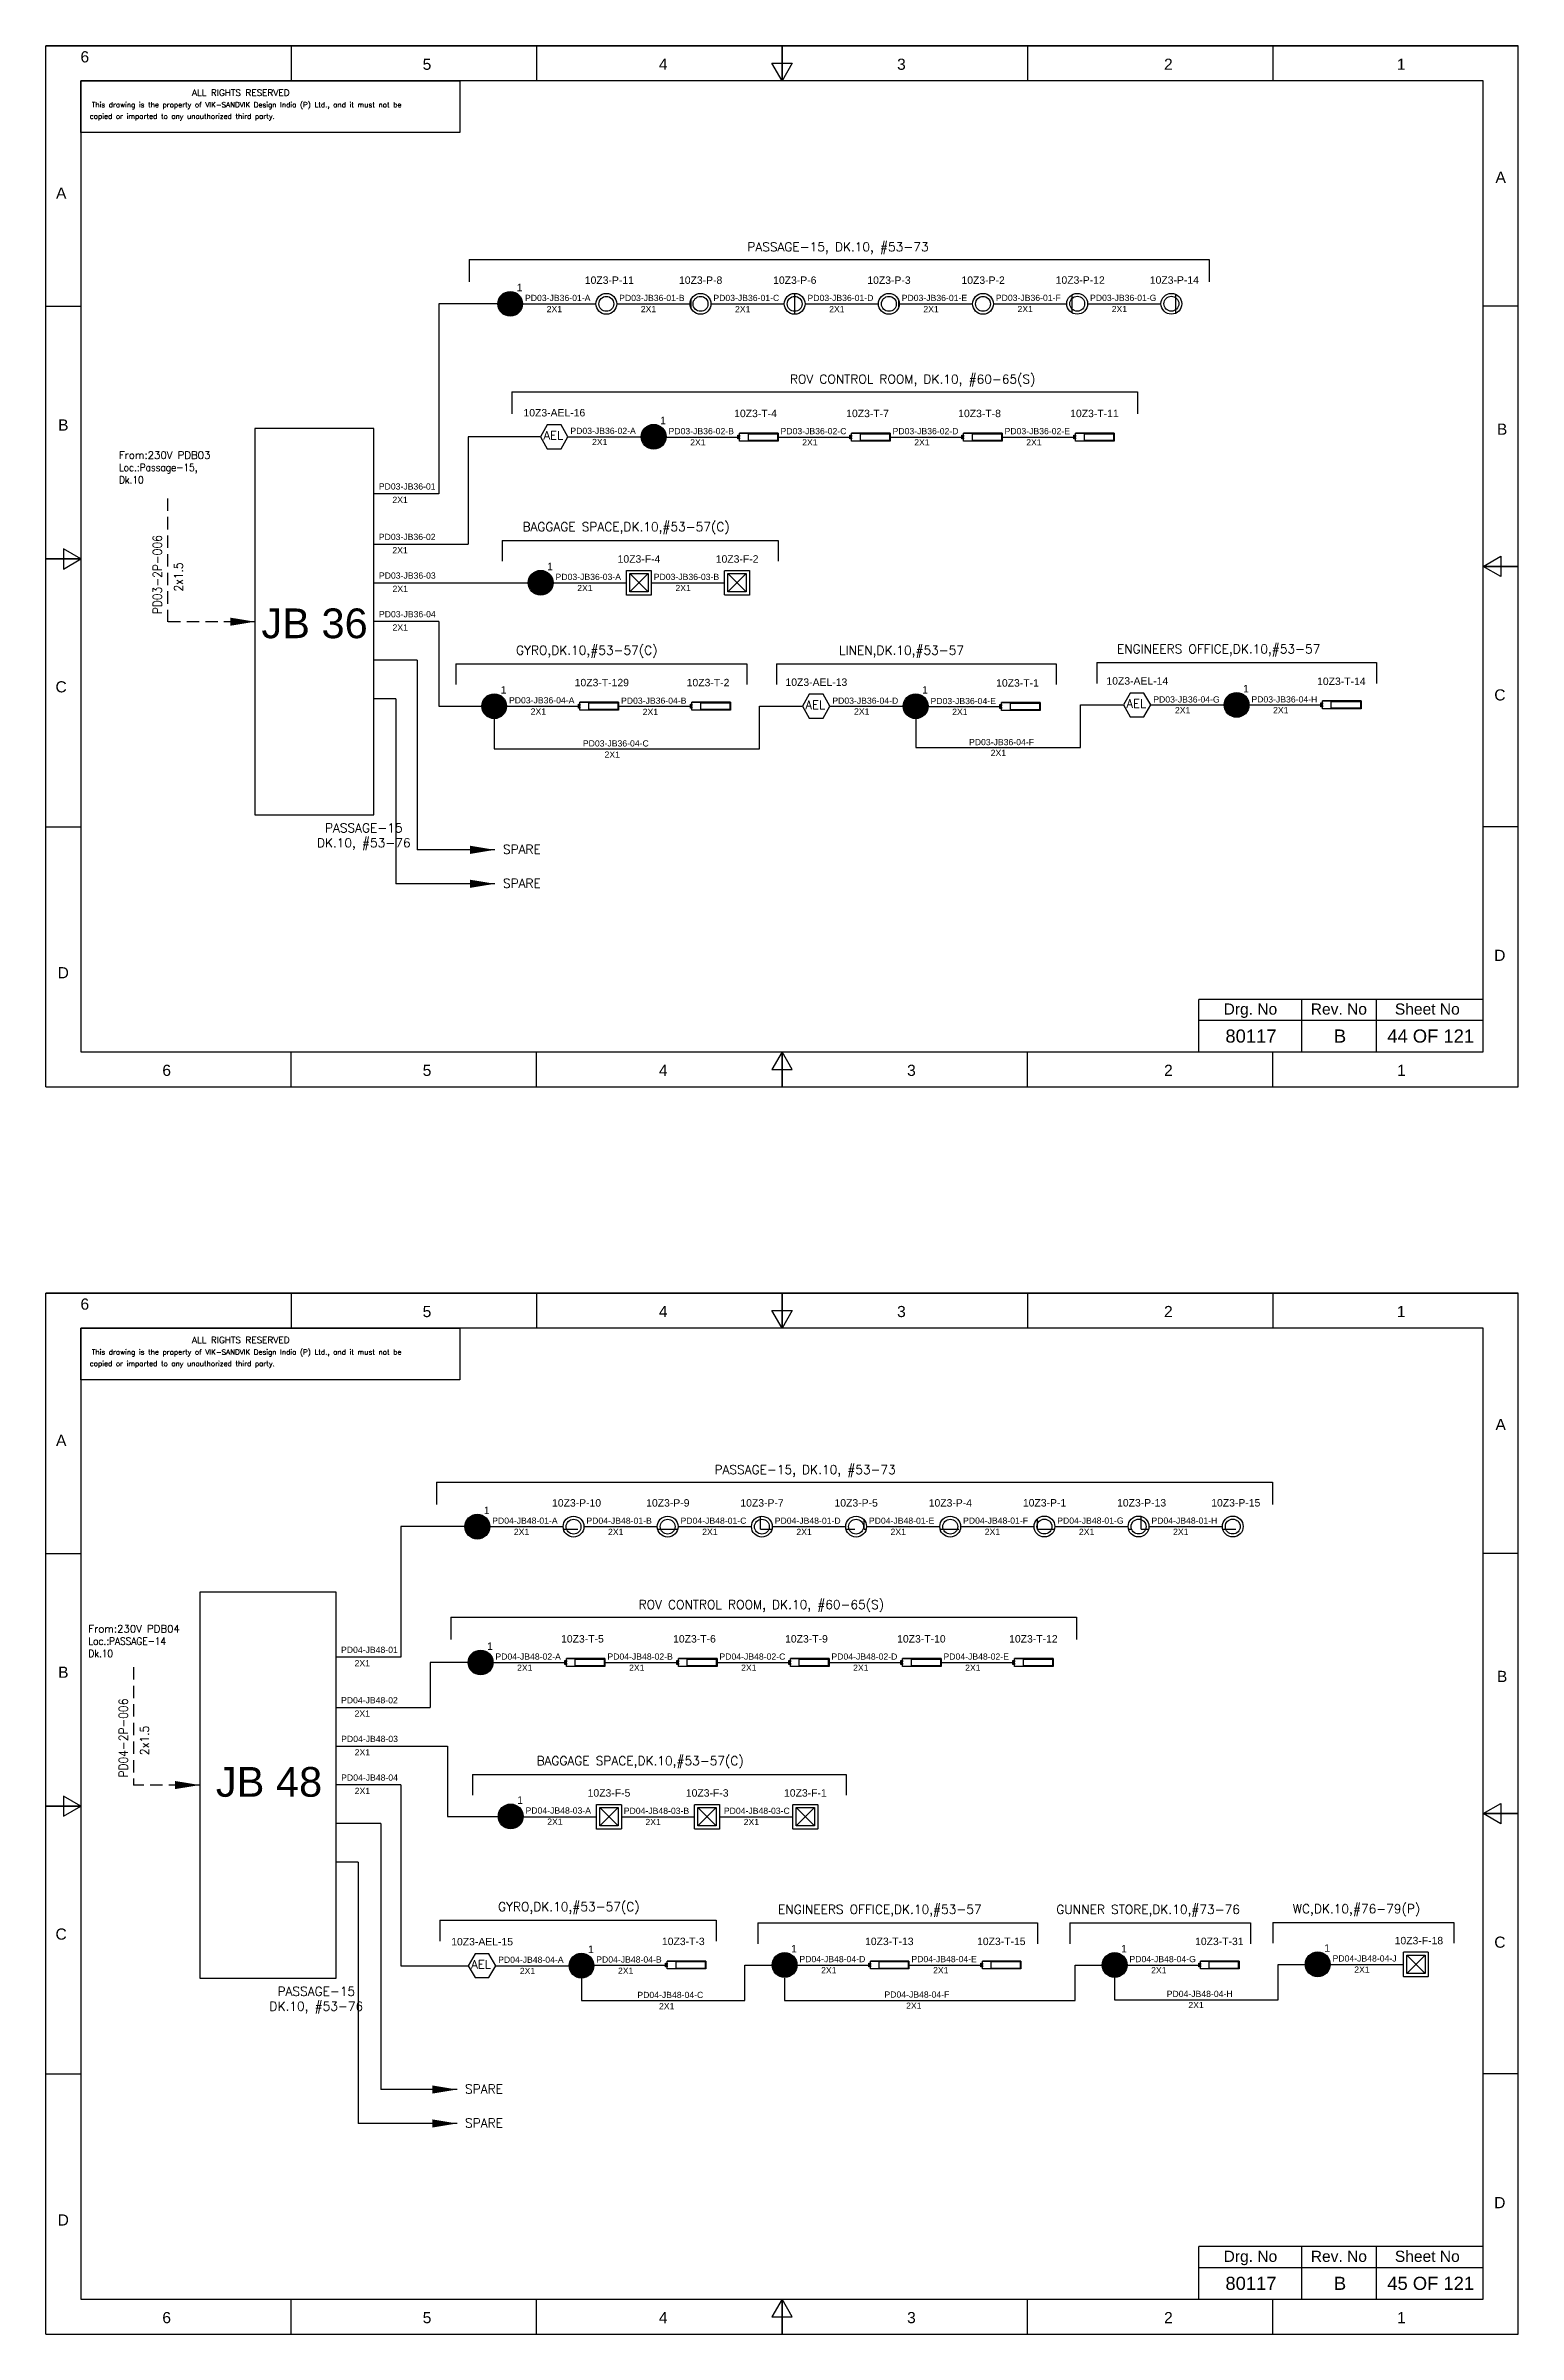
# Model space of a CAD drawing. Header units: inches. Extents: x -3311 to 1429, y -713 to 2436.
# Drawn here: x -1659.9 to -1362.9, y 969.1 to 1430.8 of the extents above; entities that cross this region are included whole.
import ezdxf
from ezdxf.enums import TextEntityAlignment as Align

# ---------------------------------------------------------------- set-up
doc = ezdxf.new("R2010")
doc.units = ezdxf.units.IN
doc.linetypes.add('HIDDEN', pattern=[0.375, 0.25, -0.125])
doc.linetypes.add('SOLID', pattern=[0])
for name, color, linetype, lineweight in [('ELEC_TXT-025', 1, 'Continuous', 25), ('HEL-025', 1, 'Continuous', 25), ('HEL-035', 2, 'Continuous', 35)]:
    doc.layers.add(name, color=color, linetype=linetype, lineweight=lineweight)
doc.layers.add('Fmount', color=7, linetype='Continuous')
doc.layers.add('LINE', color=3, linetype='SOLID')
doc.styles.add('_NORMAL', font='arial.ttf')
doc.styles.add('ROMANS', font='simplex.shx', dxfattribs={"width": 0.88})
doc.styles.get("Standard").update_dxf_attribs({"font": 'arial.ttf'})
doc.dimstyles.get("Standard").update_dxf_attribs({"dimtxt": 0.18, "dimasz": 0.18, "dimexe": 0.18, "dimexo": 0.0625, "dimgap": 0.09, "dimtad": 0, "dimtih": 1, "dimtoh": 1, "dimdec": 4, "dimzin": 0, "dimdsep": 46, "dimtxsty": 'Standard', "dimcen": 0.09, "dimadec": 0, "dimazin": 0, "dimtfac": 1, "dimtdec": 4, "dimtofl": 0, "dimtmove": 0, "dimatfit": 3, "dimfxl": 1, "dimtolj": 1, "dimtzin": 0, "dimarcsym": 0})
pattern_1 = [(0, (0, 0), (0, 6.985), [5.08, -1.905]), (90, (0, 0), (-6.985, 4e-16), [5.08, -1.905])]

# ---------------------------------------------------------------- blocks, each defined once
blk = doc.blocks.new('fr')
at = {"color": 7, "linetype": 'Continuous'}
for p, q in [((33763.99, 4500.4), (33466.99, 4500.4)), ((33466.99, 4500.4), (33763.99, 4500.4)), ((33466.99, 4290.33), (33466.99, 4500.4)), ((33516.49, 4500.4), (33516.49, 4493.33)), ((33565.99, 4500.4), (33565.99, 4493.33)), ((33615.49, 4500.4), (33615.49, 4493.33)), ((33615.49, 4493.33), (33615.49, 4500.4)), ((33615.49, 4500.4), (33615.49, 4493.33)), ((33664.99, 4500.4), (33664.99, 4493.33)), ((33714.49, 4500.4), (33714.49, 4493.33)), ((33763.99, 4290.33), (33763.99, 4500.4)), ((33763.99, 4290.33), (33763.99, 4500.4)), ((33756.92, 4493.33), (33474.06, 4493.33)), ((33474.06, 4493.33), (33474.06, 4297.41)), ((33615.49, 4493.33), (33613.45, 4496.87)), ((33613.45, 4496.87), (33617.53, 4496.87)), ((33617.53, 4496.87), (33615.49, 4493.33)), ((33756.92, 4297.41), (33756.92, 4493.33)), ((33466.99, 4447.89), (33474.06, 4447.89)), ((33763.99, 4447.89), (33756.92, 4447.89)), ((33466.99, 4396.87), (33474.06, 4396.87)), ((33474.06, 4396.87), (33466.99, 4396.87)), ((33466.99, 4396.87), (33474.06, 4396.87)), ((33474.06, 4396.87), (33470.53, 4398.91)), ((33470.53, 4398.91), (33470.53, 4394.83)), ((33470.53, 4394.83), (33474.06, 4396.87)), ((33756.92, 4395.37), (33760.45, 4397.41)), ((33760.45, 4397.41), (33760.45, 4393.33)), ((33763.99, 4395.37), (33756.92, 4395.37)), ((33760.45, 4393.33), (33756.92, 4395.37)), ((33756.92, 4395.37), (33763.99, 4395.37)), ((33763.99, 4395.37), (33756.92, 4395.37)), ((33466.99, 4342.85), (33474.06, 4342.85)), ((33763.99, 4342.85), (33756.92, 4342.85)), ((33474.06, 4297.41), (33756.92, 4297.41)), ((33516.49, 4290.33), (33516.49, 4297.41)), ((33565.99, 4290.33), (33565.99, 4297.41)), ((33615.49, 4297.41), (33613.45, 4293.87)), ((33615.49, 4290.33), (33615.49, 4297.41)), ((33617.53, 4293.87), (33615.49, 4297.41)), ((33615.49, 4297.41), (33615.49, 4290.33)), ((33615.49, 4290.33), (33615.49, 4297.41)), ((33664.99, 4290.33), (33664.99, 4297.41)), ((33714.49, 4290.33), (33714.49, 4297.41)), ((33466.99, 4290.33), (33763.99, 4290.33)), ((33466.99, 4290.33), (33763.99, 4290.33)), ((33613.45, 4293.87), (33617.53, 4293.87))]:
    blk.add_line(p, q, dxfattribs=at)
at = {"color": 7, "style": '_NORMAL'}
for s, p in [('6', (33474.86, 4498.18)), ('5', (33543.88, 4496.68)), ('4', (33591.52, 4496.68)), ('3', (33639.57, 4496.68)), ('2', (33693.41, 4496.68)), ('1', (33740.39, 4496.68)), ('A', (33760.45, 4473.88)), ('A', (33470.1, 4470.68)), ('B', (33470.52, 4423.9)), ('B', (33760.74, 4423.06)), ('C', (33470.08, 4371.07)), ('C', (33760.29, 4369.44)), ('D', (33760.27, 4316.89)), ('D', (33470.51, 4313.39)), ('6', (33491.37, 4293.69)), ('5', (33543.89, 4293.69)), ('4', (33591.53, 4293.69)), ('3', (33641.59, 4293.69)), ('2', (33693.43, 4293.69)), ('1', (33740.41, 4293.69))]:
    blk.add_text(s, height=2.25, dxfattribs=at).set_placement(p, align=Align.MIDDLE_CENTER)
blk = doc.blocks.new('A$C4BAD7D21')
at = {"layer": 'HEL-025'}
blk.add_lwpolyline([(-34000, 0), (-34000, 2086), (-18714, 2086), (-18714, 0)], close=True, dxfattribs=at)
at = {"layer": 'HEL-025', "style": 'ROMANS'}
for s, p in [('This drawing is the property of VIK-SANDVIK Design India (P) Ltd., and it must not be', (-33558, 1016)), (' copied or imparted to any unauthorized third party.', (-33785, 550))]:
    blk.add_text(s, height=210, dxfattribs=at).set_placement(p)
at = {"layer": 'HEL-035', "style": 'ROMANS'}
blk.add_text('     ALL RIGHTS RESERVED', height=262.5, dxfattribs=at).set_placement((-30497, 1476))
blk = doc.blocks.new('FIXED_KEY_SWITCH')
h = blk.add_hatch(color=1)
h.dxf.hatch_style = 1
edge = h.paths.add_edge_path()
edge.add_arc((848.13, 1737.46), 2.5, 0, 360)
at = {"color": 1}
blk.add_circle((848.13, 1737.46), 2.5, dxfattribs=at)
at = {"color": 7, "insert": (849.44, 1741.5), "char_height": 1.5, "attachment_point": 1, "style": '_NORMAL'}
blk.add_mtext_dynamic_manual_height_columns('1', width=1.5, gutter_width=7.5, heights=[0], dxfattribs=at)
blk = doc.blocks.new('SWT')
blk.add_blockref('FIXED_KEY_SWITCH', (0, 0))
blk.add_attdef('TAG_NO', (844.55, 1741.11), '', height=1.5)
blk = doc.blocks.new('1')
h = blk.add_hatch()
h.set_pattern_fill('ANGLE', color=6)
h.set_pattern_definition(pattern_1)
h.paths.add_polyline_path([(303.23, 2044.43, 1), (306.22, 2044.43, 1)], flags=0)
h.paths.add_polyline_path([(302.63, 2044.43, 1), (306.83, 2044.43, 1)])
h.paths.add_polyline_path([(306.22, 2044.43, -1), (303.23, 2044.43, -1)], flags=16)
h = blk.add_hatch()
h.set_pattern_fill('ANGLE', color=6)
h.set_pattern_definition(pattern_1)
h.paths.add_polyline_path([(303.23, 2044.43, 1), (306.22, 2044.43, 1)])
at = {"color": 6}
for radius in [2.1, 1.5]:
    blk.add_circle((304.73, 2044.43), radius, dxfattribs=at)
blk = doc.blocks.new('LED PENDENT LIGHT 15W')
blk.add_blockref('1', (0, 0))
blk.add_attdef('TAG_NO', (301.63, 2048.1), '', height=1.5)
blk = doc.blocks.new('LED FLUSH MOUNT')
for p, q in [((114818, 79432), (114604, 79219)), ((114604, 79432), (114818, 79219))]:
    blk.add_line(p, q)
blk.add_lwpolyline([(114572, 79470), (114850, 79470, -0.414214), (114856, 79464), (114856, 79186, -0.414214), (114850, 79180), (114572, 79180, -0.414214), (114566, 79186), (114566, 79464, -0.414214)], format="xyb", close=True)
blk.add_lwpolyline([(114604, 79432), (114818, 79432), (114818, 79219), (114604, 79219)], close=True)
blk = doc.blocks.new('LED Flush Mounted Light 22W')
blk.add_blockref('LED FLUSH MOUNT', (0, 0))
at = {"style": 'ROMANS', "width": 0.7}
blk.add_attdef('TAG_NO.:', (113905, 79579), '', height=250, dxfattribs=at)
blk = doc.blocks.new('AEL')
at = {"color": 4}
blk.add_lwpolyline([(989.98, -190.09), (992.75, -190.09), (994.14, -187.69), (992.75, -185.28), (989.98, -185.28), (988.59, -187.69)], close=True, dxfattribs=at)
at = {"color": 4, "style": 'ROMANS'}
blk.add_text('AEL', height=1.725, dxfattribs=at).set_placement((989.2, -188.27))
blk = doc.blocks.new('AEL_L')
blk.add_blockref('AEL', (0, 0))
blk.add_attdef('TAG_NO', (986.55, -183.59), '', height=1.5)
blk = doc.blocks.new('2A')
at = {"color": 7, "lineweight": -3, "ltscale": 2.5}
blk.add_line((790.02, 1997.62, -0.03), (782.23, 1997.62, -0.03), dxfattribs=at)
at = {"color": 7, "lineweight": -3, "ltscale": 2.5, "elevation": -0.03}
for points in [[(781.91, 1997.21), (782.23, 1997.21), (782.23, 1996.94), (781.91, 1996.94)], [(781.91, 1996.7), (782.23, 1996.7), (782.23, 1996.44), (781.91, 1996.44)], [(782.23, 1997.62), (790.02, 1997.62), (790.02, 1996.02), (782.23, 1996.02)], [(784.03, 1997.5), (789.88, 1997.5), (789.88, 1996.14), (784.03, 1996.14)]]:
    blk.add_lwpolyline(points, close=True, dxfattribs=at)
blk = doc.blocks.new('LED TUBE LIGHT 30W')
blk.add_blockref('2A', (179.91, -357.89))
blk.add_attdef('TAG_NO.', (962.52, 1642.97), '', height=1.5)

msp = doc.modelspace()

# ---------------------------------------------------------------- linework, layer by layer
for p, q in [((-1580.61, 1378.77), (-1580.61, 1340.46)), ((-1568.71, 1378.77), (-1580.61, 1378.77)), ((-1560.1, 1351.95), (-1574.69, 1351.95)), ((-1567.79, 1331.04, -0.05), (-1512.16, 1331.04, -0.05)), ((-1571.2, 1322.49), (-1562.54, 1322.49)), ((-1580.61, 1314.69), (-1593.67, 1314.69)), ((-1580.61, 1314.69), (-1580.61, 1297.59)), ((-1584.95, 1306.89), (-1593.67, 1306.89)), ((-1584.95, 1306.89), (-1584.95, 1268.61)), ((-1577.17, 1306.14, -0.05), (-1518.49, 1306.14, -0.05)), ((-1512.5, 1306.14, -0.05), (-1456.09, 1306.14, -0.05)), ((-1447.89, 1306.39, -0.14), (-1391.48, 1306.39, -0.14)), ((-1589.26, 1299.09), (-1593.67, 1299.09)), ((-1589.26, 1299.09), (-1589.26, 1261.76)), ((-1580.61, 1297.59), (-1571.93, 1297.59)), ((-1515.91, 1288.97, 0.09), (-1515.91, 1297.59)), ((-1515.91, 1297.59), (-1507.26, 1297.59)), ((-1451.18, 1289.23), (-1451.18, 1297.84, -0.09)), ((-1451.18, 1297.84, -0.09), (-1442.53, 1297.84, -0.09)), ((-1569.43, 1295.09), (-1569.43, 1288.97)), ((-1484.41, 1295.09), (-1484.41, 1289.23)), ((-1569.43, 1288.97), (-1515.91, 1288.97)), ((-1588.24, 1132.06), (-1588.24, 1105.74)), ((-1575.32, 1132.06), (-1588.24, 1132.06)), ((-1574.67, 1104.65), (-1582.31, 1104.65)), ((-1578.82, 1087.77), (-1578.82, 1073.59)), ((-1573.77, 1082.07, -0.05), (-1498.4, 1082.07, -0.05)), ((-1588.24, 1079.97), (-1601.3, 1079.97)), ((-1588.24, 1079.97), (-1588.24, 1043.47)), ((-1592.28, 1072.16), (-1601.3, 1072.16)), ((-1592.28, 1072.16), (-1592.28, 1018.49)), ((-1578.82, 1073.59), (-1568.59, 1073.59)), ((-1596.88, 1064.36), (-1601.3, 1064.36)), ((-1596.88, 1064.36), (-1596.88, 1011.64)), ((-1580.39, 1052.64, -0.05), (-1524.68, 1052.64, -0.05)), ((-1516.23, 1052.1, -0.05), (-1459.82, 1052.1, -0.05)), ((-1453.34, 1052.09, -0.05), (-1416.85, 1052.09, -0.05)), ((-1412.37, 1052.22, -0.05), (-1375.87, 1052.22, -0.05))]:
    msp.add_line(p, q)
at = {"color": 7, "linetype": 'Continuous'}
for p, q in [((-1369.95, 1238.44), (-1427.27, 1238.44)), ((-1427.27, 1227.84), (-1427.27, 1238.44)), ((-1406.49, 1227.84), (-1406.49, 1238.44)), ((-1391.48, 1227.84), (-1391.48, 1238.44)), ((-1427.27, 1234.25), (-1369.95, 1234.25)), ((-1369.95, 986.79), (-1427.27, 986.79)), ((-1427.27, 976.19), (-1427.27, 986.79)), ((-1406.49, 976.19), (-1406.49, 986.79)), ((-1391.48, 976.19), (-1391.48, 986.79)), ((-1427.27, 982.6), (-1369.95, 982.6))]:
    msp.add_line(p, q, dxfattribs=at)
msp.add_lwpolyline([(-1593.67, 1353.59), (-1617.68, 1353.59), (-1617.68, 1275.69), (-1593.67, 1275.69)], close=True)
at = {"linetype": 'HIDDEN', "ltscale": 10}
for points in [[(-1635.29, 1339.52), (-1635.29, 1314.64)], [(-1642.15, 1103.72), (-1642.15, 1079.92)]]:
    msp.add_lwpolyline(points, dxfattribs=at)
at = {"layer": 'LINE', "color": 0}
for p, q in [((-1574.46, 1387.74), (-1574.46, 1383.24)), ((-1574.46, 1387.74), (-1425.23, 1387.74)), ((-1425.23, 1387.74), (-1425.23, 1383.24)), ((-1563.71, 1378.77), (-1548.91, 1378.77)), ((-1544.71, 1378.77, -0.03), (-1529.91, 1378.77, -0.03)), ((-1525.71, 1378.77, -0.05), (-1510.92, 1378.77, -0.05)), ((-1506.72, 1378.77, -0.08), (-1491.92, 1378.77, -0.08)), ((-1487.72, 1378.77, -0.11), (-1472.93, 1378.77, -0.11)), ((-1468.73, 1378.78, -0.14), (-1453.93, 1378.78, -0.14)), ((-1449.73, 1378.78, -0.14), (-1434.94, 1378.78, -0.14)), ((-1565.86, 1361.05), (-1565.86, 1356.55)), ((-1565.86, 1361.05), (-1439.66, 1361.05)), ((-1439.66, 1361.05), (-1439.66, 1356.55)), ((-1574.69, 1351.95), (-1574.69, 1330.29)), ((-1554.55, 1351.95), (-1539.75, 1351.95)), ((-1534.75, 1351.88), (-1519.96, 1351.88)), ((-1512.16, 1351.88), (-1497.36, 1351.88)), ((-1489.56, 1351.88), (-1474.77, 1351.88)), ((-1466.97, 1351.88), (-1452.18, 1351.88)), ((-1580.61, 1340.46), (-1593.67, 1340.46)), ((-1593.67, 1330.29), (-1574.69, 1330.29)), ((-1567.79, 1331.04, -0.05), (-1567.79, 1326.85, -0.05)), ((-1512.16, 1331.04, -0.05), (-1512.16, 1326.85, -0.05)), ((-1593.64, 1322.49), (-1571.2, 1322.49)), ((-1557.54, 1322.49), (-1542.75, 1322.49)), ((-1537.74, 1322.49), (-1522.94, 1322.49)), ((-1577.17, 1306.14, -0.05), (-1577.17, 1301.95, -0.05)), ((-1518.49, 1306.14, -0.05), (-1518.49, 1301.95, -0.05)), ((-1512.5, 1306.14, -0.05), (-1512.5, 1301.95, -0.05)), ((-1456.09, 1306.14, -0.05), (-1456.09, 1301.95, -0.05)), ((-1447.89, 1306.39, -0.14), (-1447.89, 1302.2, -0.14)), ((-1391.48, 1306.39, -0.14), (-1391.48, 1302.2, -0.14)), ((-1566.93, 1297.59), (-1552.13, 1297.59)), ((-1544.33, 1297.59), (-1529.54, 1297.59)), ((-1501.71, 1297.59), (-1486.91, 1297.59)), ((-1481.91, 1297.52), (-1467.12, 1297.52)), ((-1436.97, 1297.84, -0.09), (-1422.18, 1297.84, -0.09)), ((-1417.18, 1297.85, -0.09), (-1402.38, 1297.85, -0.09)), ((-1581.07, 1141.03), (-1581.07, 1136.53)), ((-1581.07, 1141.03), (-1412.42, 1141.03)), ((-1412.42, 1141.03), (-1412.42, 1136.53)), ((-1570.32, 1132.06), (-1555.52, 1132.06)), ((-1551.32, 1132.06, -0.03), (-1536.53, 1132.06, -0.03)), ((-1532.33, 1132.06, -0.05), (-1517.53, 1132.06, -0.05)), ((-1513.33, 1132.06, -0.08), (-1498.54, 1132.06, -0.08)), ((-1494.34, 1132.06, -0.11), (-1479.54, 1132.06, -0.11)), ((-1475.34, 1132.08, -0.14), (-1460.55, 1132.08, -0.14)), ((-1456.35, 1132.08, -0.14), (-1441.55, 1132.08, -0.14)), ((-1437.35, 1132.08, -0.14), (-1422.56, 1132.08, -0.14)), ((-1628.82, 1118.87), (-1628.82, 1040.97)), ((-1601.3, 1118.87), (-1628.82, 1118.87)), ((-1601.3, 1040.97), (-1601.3, 1118.87)), ((-1578.18, 1113.81), (-1578.18, 1109.31)), ((-1578.18, 1113.81), (-1451.98, 1113.81)), ((-1451.98, 1113.81), (-1451.98, 1109.31)), ((-1588.24, 1105.74), (-1601.3, 1105.74)), ((-1582.31, 1104.65), (-1582.31, 1095.57)), ((-1569.67, 1104.65), (-1554.88, 1104.65)), ((-1547.08, 1104.65), (-1532.28, 1104.65)), ((-1524.48, 1104.65), (-1509.69, 1104.65)), ((-1501.89, 1104.65), (-1487.09, 1104.65)), ((-1479.29, 1104.65), (-1464.5, 1104.65)), ((-1601.3, 1095.57), (-1582.31, 1095.57)), ((-1601.27, 1087.77), (-1578.82, 1087.77)), ((-1573.77, 1082.07, -0.05), (-1573.77, 1077.88, -0.05)), ((-1498.4, 1082.07, -0.05), (-1498.4, 1077.88, -0.05)), ((-1563.59, 1073.52), (-1548.79, 1073.52)), ((-1543.78, 1073.52), (-1528.99, 1073.52)), ((-1523.98, 1073.52), (-1509.18, 1073.52)), ((-1580.39, 1052.64, -0.05), (-1580.39, 1048.45, -0.05)), ((-1524.68, 1052.64, -0.05), (-1524.68, 1048.45, -0.05)), ((-1516.23, 1052.1, -0.05), (-1516.23, 1047.91, -0.05)), ((-1459.82, 1052.1, -0.05), (-1459.82, 1047.91, -0.05)), ((-1453.34, 1052.09, -0.05), (-1453.34, 1047.9, -0.05)), ((-1416.85, 1052.09, -0.05), (-1416.85, 1047.9, -0.05)), ((-1412.37, 1052.22, -0.05), (-1412.37, 1048.03, -0.05)), ((-1375.87, 1052.22, -0.05), (-1375.87, 1048.03, -0.05)), ((-1549.33, 1043.61), (-1534.53, 1043.61)), ((-1518.84, 1043.61), (-1513.35, 1043.61)), ((-1508.35, 1043.61), (-1493.56, 1043.61)), ((-1485.76, 1043.61), (-1470.96, 1043.61)), ((-1452.27, 1043.61), (-1446.78, 1043.61)), ((-1441.78, 1043.61), (-1426.99, 1043.61)), ((-1411.3, 1043.74), (-1405.81, 1043.74)), ((-1400.81, 1043.74), (-1386.02, 1043.74)), ((-1628.82, 1040.97), (-1601.3, 1040.97)), ((-1588.24, 1043.47), (-1574.67, 1043.47)), ((-1569.12, 1043.47), (-1554.32, 1043.47))]:
    msp.add_line(p, q, dxfattribs=at)
at = {"layer": 'LINE', "color": 7}
for p, q in [((-1484.41, 1289.23), (-1451.18, 1289.23)), ((-1518.84, 1036.46), (-1518.84, 1043.61)), ((-1452.27, 1036.46), (-1452.27, 1043.61)), ((-1411.3, 1036.59), (-1411.3, 1043.74)), ((-1551.82, 1040.98), (-1551.82, 1036.46)), ((-1510.85, 1040.98), (-1510.85, 1036.46)), ((-1444.28, 1041.11), (-1444.28, 1036.59)), ((-1551.82, 1036.46), (-1518.84, 1036.46)), ((-1510.85, 1036.46), (-1452.27, 1036.46)), ((-1444.28, 1036.59), (-1411.3, 1036.59))]:
    msp.add_line(p, q, dxfattribs=at)

# ---------------------------------------------------------------- block references
for name, p in [('fr', (-35126.86, -3069.57)), ('SWT', (-2414.33, -358.69)), ('SWT', (-2385.38, -385.51)), ('SWT', (-2408.17, -414.97)), ('SWT', (-2417.56, -439.87)), ('SWT', (-2332.54, -439.87)), ('SWT', (-2267.81, -439.61, -0.09)), ('fr', (-35126.86, -3321.22)), ('SWT', (-2420.95, -605.4)), ('SWT', (-2420.3, -632.81)), ('SWT', (-2414.22, -663.87)), ('SWT', (-2399.95, -693.98)), ('SWT', (-2358.98, -693.85)), ('SWT', (-2292.41, -693.85)), ('SWT', (-2251.44, -693.72))]:
    msp.add_blockref(name, p)
ref = msp.add_blockref('LED PENDENT LIGHT 15W', (-1851.54, -665.66, -0.03))
ref.add_attrib('TAG_NO', '10Z3-P-11', (-1551.15, 1382.8, -0.03), dxfattribs={"height": 1.5})
ref = msp.add_blockref('LED PENDENT LIGHT 15W', (-1832.54, -665.66, -0.05))
ref.add_attrib('TAG_NO', '10Z3-P-8', (-1532.15, 1382.8, -0.05), dxfattribs={"height": 1.5})
ref = msp.add_blockref('LED PENDENT LIGHT 15W', (-1813.55, -665.66, -0.08))
ref.add_attrib('TAG_NO', '10Z3-P-6', (-1513.16, 1382.8, -0.08), dxfattribs={"height": 1.5})
ref = msp.add_blockref('LED PENDENT LIGHT 15W', (-1794.55, -665.66, -0.11))
ref.add_attrib('TAG_NO', '10Z3-P-3', (-1494.16, 1382.8, -0.11), dxfattribs={"height": 1.5})
ref = msp.add_blockref('LED PENDENT LIGHT 15W', (-1775.56, -665.66, -0.14))
ref.add_attrib('TAG_NO', '10Z3-P-2', (-1475.17, 1382.8, -0.14), dxfattribs={"height": 1.5})
ref = msp.add_blockref('LED PENDENT LIGHT 15W', (-1756.56, -665.64, -0.14))
ref.add_attrib('TAG_NO', '10Z3-P-12', (-1456.17, 1382.82, -0.14), dxfattribs={"height": 1.5})
ref = msp.add_blockref('LED PENDENT LIGHT 15W', (-1737.56, -665.64, -0.14))
ref.add_attrib('TAG_NO', '10Z3-P-14', (-1437.18, 1382.82, -0.14), dxfattribs={"height": 1.5})
ref = msp.add_blockref('AEL_L', (-2548.69, 1539.64))
ref.add_attrib('TAG_NO', '10Z3-AEL-16', (-1563.52, 1356.05), dxfattribs={"color": 4, "height": 1.5})
ref = msp.add_blockref('LED TUBE LIGHT 30W', (-2482.09, -287.04, 0.03))
ref.add_attrib('TAG_NO.', '10Z3-T-4', (-1521.02, 1355.91, 0.03), dxfattribs={"height": 1.5})
ref = msp.add_blockref('LED TUBE LIGHT 30W', (-2459.5, -287.04, 0.03))
ref.add_attrib('TAG_NO.', '10Z3-T-7', (-1498.42, 1355.91, 0.03), dxfattribs={"height": 1.5})
ref = msp.add_blockref('LED TUBE LIGHT 30W', (-2436.9, -287.04, 0.03))
ref.add_attrib('TAG_NO.', '10Z3-T-8', (-1475.83, 1355.91, 0.03), dxfattribs={"height": 1.5})
ref = msp.add_blockref('LED TUBE LIGHT 30W', (-2414.31, -287.04, 0.03))
ref.add_attrib('TAG_NO.', '10Z3-T-11', (-1453.24, 1355.91, 0.03), dxfattribs={"height": 1.5})
ref = msp.add_blockref('LED TUBE LIGHT 30W', (-2514.26, -341.34, 0.03))
ref.add_attrib('TAG_NO.', '10Z3-T-129', (-1553.19, 1301.61, 0.03), dxfattribs={"height": 1.5})
ref = msp.add_blockref('LED TUBE LIGHT 30W', (-2491.67, -341.34, 0.03))
ref.add_attrib('TAG_NO.', '10Z3-T-2', (-1530.6, 1301.61, 0.03), dxfattribs={"height": 1.5})
ref = msp.add_blockref('AEL_L', (-2495.85, 1485.28))
ref.add_attrib('TAG_NO', '10Z3-AEL-13', (-1510.67, 1301.69), dxfattribs={"color": 4, "height": 1.5})
ref = msp.add_blockref('LED TUBE LIGHT 30W', (-2429.25, -341.41, 0.03))
ref.add_attrib('TAG_NO.', '10Z3-T-1', (-1468.18, 1301.54, 0.03), dxfattribs={"height": 1.5})
ref = msp.add_blockref('AEL_L', (-2431.11, 1485.53, -0.09))
ref.add_attrib('TAG_NO', '10Z3-AEL-14', (-1445.94, 1301.94, -0.09), dxfattribs={"color": 4, "height": 1.5})
ref = msp.add_blockref('LED TUBE LIGHT 30W', (-2364.51, -341.08, -0.06))
ref.add_attrib('TAG_NO.', '10Z3-T-14', (-1403.44, 1301.87, -0.06), dxfattribs={"height": 1.5})
ref = msp.add_blockref('LED PENDENT LIGHT 15W', (-1858.15, -912.37, -0.03))
ref.add_attrib('TAG_NO', '10Z3-P-10', (-1557.76, 1136.1, -0.03), dxfattribs={"height": 1.5})
ref = msp.add_blockref('LED PENDENT LIGHT 15W', (-1839.16, -912.37, -0.05))
ref.add_attrib('TAG_NO', '10Z3-P-9', (-1538.77, 1136.1, -0.05), dxfattribs={"height": 1.5})
ref = msp.add_blockref('LED PENDENT LIGHT 15W', (-1820.16, -912.37, -0.08))
ref.add_attrib('TAG_NO', '10Z3-P-7', (-1519.77, 1136.1, -0.08), dxfattribs={"height": 1.5})
ref = msp.add_blockref('LED PENDENT LIGHT 15W', (-1801.16, -912.37, -0.11))
ref.add_attrib('TAG_NO', '10Z3-P-5', (-1500.78, 1136.1, -0.11), dxfattribs={"height": 1.5})
ref = msp.add_blockref('LED PENDENT LIGHT 15W', (-1782.17, -912.37, -0.14))
ref.add_attrib('TAG_NO', '10Z3-P-4', (-1481.78, 1136.1, -0.14), dxfattribs={"height": 1.5})
ref = msp.add_blockref('LED PENDENT LIGHT 15W', (-1763.17, -912.35, -0.14))
ref.add_attrib('TAG_NO', '10Z3-P-1', (-1462.78, 1136.12, -0.14), dxfattribs={"height": 1.5})
ref = msp.add_blockref('LED PENDENT LIGHT 15W', (-1744.18, -912.35, -0.14))
ref.add_attrib('TAG_NO', '10Z3-P-13', (-1443.79, 1136.12, -0.14), dxfattribs={"height": 1.5})
ref = msp.add_blockref('LED PENDENT LIGHT 15W', (-1725.18, -912.35, -0.14))
ref.add_attrib('TAG_NO', '10Z3-P-15', (-1424.79, 1136.12, -0.14), dxfattribs={"height": 1.5})
ref = msp.add_blockref('LED TUBE LIGHT 30W', (-2517.01, -534.28, 0.03))
ref.add_attrib('TAG_NO.', '10Z3-T-5', (-1555.94, 1108.67, 0.03), dxfattribs={"height": 1.5})
ref = msp.add_blockref('LED TUBE LIGHT 30W', (-2494.41, -534.28, 0.03))
ref.add_attrib('TAG_NO.', '10Z3-T-6', (-1533.34, 1108.67, 0.03), dxfattribs={"height": 1.5})
ref = msp.add_blockref('LED TUBE LIGHT 30W', (-2471.82, -534.28, 0.03))
ref.add_attrib('TAG_NO.', '10Z3-T-9', (-1510.75, 1108.67, 0.03), dxfattribs={"height": 1.5})
ref = msp.add_blockref('LED TUBE LIGHT 30W', (-2449.22, -534.28, 0.03))
ref.add_attrib('TAG_NO.', '10Z3-T-10', (-1488.15, 1108.67, 0.03), dxfattribs={"height": 1.5})
ref = msp.add_blockref('LED TUBE LIGHT 30W', (-2426.63, -534.28, 0.03))
ref.add_attrib('TAG_NO.', '10Z3-T-12', (-1465.56, 1108.67, 0.03), dxfattribs={"height": 1.5})
ref = msp.add_blockref('AEL_L', (-2563.26, 1231.16))
ref.add_attrib('TAG_NO', '10Z3-AEL-15', (-1578.09, 1047.57), dxfattribs={"color": 4, "height": 1.5})
ref = msp.add_blockref('LED TUBE LIGHT 30W', (-2496.66, -595.32, 0.03))
ref.add_attrib('TAG_NO.', '10Z3-T-3', (-1535.59, 1047.63, 0.03), dxfattribs={"height": 1.5})
ref = msp.add_blockref('LED TUBE LIGHT 30W', (-2455.69, -595.32, 0.03))
ref.add_attrib('TAG_NO.', '10Z3-T-13', (-1494.62, 1047.63, 0.03), dxfattribs={"height": 1.5})
ref = msp.add_blockref('LED TUBE LIGHT 30W', (-2433.1, -595.32, 0.03))
ref.add_attrib('TAG_NO.', '10Z3-T-15', (-1472.03, 1047.63, 0.03), dxfattribs={"height": 1.5})
ref = msp.add_blockref('LED TUBE LIGHT 30W', (-2389.12, -595.32, 0.03))
ref.add_attrib('TAG_NO.', '10Z3-T-31', (-1428.05, 1047.63, 0.03), dxfattribs={"height": 1.5})
at = {"layer": 'ELEC_TXT-025', "color": 0, "xscale": 0.005, "yscale": 0.005, "zscale": 0.005}
for p in [(-1482.8, 1413.34), (-1482.8, 1161.68)]:
    msp.add_blockref('A$C4BAD7D21', p, dxfattribs=at)
at = {"layer": 'Fmount'}
ref = msp.add_blockref('LED Flush Mounted Light 22W', (-3522.45, -48.25), dxfattribs=dict(at, xscale=0.01728, yscale=0.01728, zscale=0.01728))
ref.add_attrib('TAG_NO.:', '10Z3-F-4', dxfattribs={"layer": '0', "height": 1.5}).set_placement((-1544.53, 1326.1), align=Align.BOTTOM_LEFT)
ref = msp.add_blockref('LED Flush Mounted Light 22W', (-3502.64, -48.25), dxfattribs=dict(at, xscale=0.01728, yscale=0.01728, zscale=0.01728))
ref.add_attrib('TAG_NO.:', '10Z3-F-2', dxfattribs={"layer": '0', "height": 1.5}).set_placement((-1524.73, 1326.1), align=Align.BOTTOM_LEFT)
ref = msp.add_blockref('LED Flush Mounted Light 22W', (-3528.49, -297.22), dxfattribs=dict(at, xscale=0.01728, yscale=0.01728, zscale=0.01728))
ref.add_attrib('TAG_NO.:', '10Z3-F-5', dxfattribs={"layer": '0', "height": 1.5}).set_placement((-1550.58, 1077.13), align=Align.BOTTOM_LEFT)
ref = msp.add_blockref('LED Flush Mounted Light 22W', (-3508.69, -297.22), dxfattribs=dict(at, xscale=0.01728, yscale=0.01728, zscale=0.01728))
ref.add_attrib('TAG_NO.:', '10Z3-F-3', dxfattribs={"layer": '0', "height": 1.5}).set_placement((-1530.77, 1077.13), align=Align.BOTTOM_LEFT)
ref = msp.add_blockref('LED Flush Mounted Light 22W', (-3488.88, -297.22), dxfattribs=dict(at, xscale=0.01728, yscale=0.01728, zscale=0.01728))
ref.add_attrib('TAG_NO.:', '10Z3-F-1', dxfattribs={"layer": '0', "height": 1.5}).set_placement((-1510.97, 1077.13), align=Align.BOTTOM_LEFT)
ref = msp.add_blockref('LED Flush Mounted Light 22W', (-3365.72, -327), dxfattribs=dict(at, xscale=0.01728, yscale=0.01728, zscale=0.01728))
ref.add_attrib('TAG_NO.:', '10Z3-F-18', dxfattribs={"layer": '0', "height": 1.5}).set_placement((-1387.8, 1047.34), align=Align.BOTTOM_LEFT)

# ---------------------------------------------------------------- texts
at = {"color": 7}
for s, p in [('PD03-JB36-01-A', (-1563.21, 1379.34)), ('PD03-JB36-01-B', (-1544.22, 1379.34, -0.03)), ('PD03-JB36-01-C', (-1525.22, 1379.34, -0.08)), ('PD03-JB36-01-D', (-1506.23, 1379.34, -0.08)), ('PD03-JB36-01-E', (-1487.23, 1379.34, -0.11)), ('PD03-JB36-01-F', (-1468.24, 1379.36, -0.14)), ('PD03-JB36-01-G', (-1449.24, 1379.36, -0.14)), ('2X1', (-1558.84, 1377.09)), ('2X1', (-1539.85, 1377.09, -0.03)), ('2X1', (-1520.85, 1377.08, -0.05)), ('2X1', (-1501.86, 1377.08, -0.08)), ('2X1', (-1482.86, 1377.08, -0.11)), ('2X1', (-1463.87, 1377.1, -0.14)), ('2X1', (-1444.87, 1377.1, -0.14)), ('PD03-JB36-02-A', (-1554.06, 1352.52)), ('PD03-JB36-02-B', (-1534.26, 1352.46)), ('PD03-JB36-02-C', (-1511.67, 1352.46)), ('PD03-JB36-02-D', (-1489.07, 1352.46)), ('PD03-JB36-02-E', (-1466.48, 1352.46)), ('2X1', (-1549.69, 1350.27)), ('2X1', (-1529.89, 1350.2)), ('2X1', (-1507.3, 1350.2)), ('2X1', (-1484.7, 1350.2)), ('2X1', (-1462.11, 1350.2)), ('PD03-JB36-01', (-1592.7, 1341.3)), ('2X1', (-1589.96, 1338.61)), ('PD03-JB36-02', (-1592.7, 1331.13)), ('2X1', (-1589.96, 1328.44)), ('PD03-JB36-03', (-1592.67, 1323.33)), ('2X1', (-1589.93, 1320.64)), ('PD03-JB36-03-A', (-1557.05, 1323.06)), ('2X1', (-1552.68, 1320.81)), ('PD03-JB36-03-B', (-1537.24, 1323.06)), ('2X1', (-1532.87, 1320.81)), ('PD03-JB36-04', (-1592.67, 1315.53)), ('2X1', (-1589.93, 1312.84)), ('PD03-JB36-04-A', (-1566.44, 1298.16)), ('PD03-JB36-04-B', (-1543.84, 1298.08)), ('PD03-JB36-04-D', (-1501.22, 1298.08)), ('PD03-JB36-04-E', (-1481.42, 1298.01)), ('PD03-JB36-04-G', (-1436.48, 1298.33, -0.09)), ('PD03-JB36-04-H', (-1416.69, 1298.34, -0.09)), ('2X1', (-1562.07, 1295.9)), ('2X1', (-1539.47, 1295.82)), ('2X1', (-1496.84, 1295.91)), ('2X1', (-1477.05, 1295.84)), ('2X1', (-1432.11, 1296.16, -0.09)), ('2X1', (-1412.32, 1296.17, -0.09)), ('PD03-JB36-04-C', (-1551.54, 1289.46)), ('2X1', (-1547.17, 1287.2)), ('PD03-JB36-04-F', (-1473.65, 1289.72)), ('2X1', (-1469.28, 1287.54)), ('PD04-JB48-01-A', (-1569.83, 1132.64)), ('2X1', (-1565.46, 1130.38)), ('PD04-JB48-01-B', (-1550.83, 1132.63, -0.03)), ('2X1', (-1546.46, 1130.38, -0.03)), ('PD04-JB48-01-C', (-1531.84, 1132.63, -0.08)), ('2X1', (-1527.47, 1130.38, -0.05)), ('PD04-JB48-01-D', (-1512.84, 1132.63, -0.08)), ('2X1', (-1508.47, 1130.38, -0.08)), ('PD04-JB48-01-E', (-1493.85, 1132.63, -0.11)), ('2X1', (-1489.48, 1130.38, -0.11)), ('PD04-JB48-01-F', (-1474.85, 1132.65, -0.14)), ('2X1', (-1470.48, 1130.4, -0.14)), ('PD04-JB48-01-G', (-1455.86, 1132.65, -0.14)), ('2X1', (-1451.48, 1130.4, -0.14)), ('PD04-JB48-01-H', (-1436.86, 1132.65, -0.14)), ('2X1', (-1432.49, 1130.4, -0.14)), ('PD04-JB48-01', (-1600.32, 1106.58)), ('2X1', (-1597.59, 1103.88)), ('PD04-JB48-02-A', (-1569.18, 1105.22)), ('2X1', (-1564.81, 1102.97)), ('PD04-JB48-02-B', (-1546.59, 1105.22)), ('2X1', (-1542.22, 1102.97)), ('PD04-JB48-02-C', (-1523.99, 1105.22)), ('2X1', (-1519.62, 1102.97)), ('PD04-JB48-02-D', (-1501.4, 1105.22)), ('2X1', (-1497.03, 1102.97)), ('PD04-JB48-02-E', (-1478.8, 1105.22)), ('2X1', (-1474.43, 1102.97)), ('PD04-JB48-02', (-1600.32, 1096.41)), ('2X1', (-1597.59, 1093.72)), ('PD04-JB48-03', (-1600.29, 1088.61)), ('2X1', (-1597.56, 1085.91)), ('PD04-JB48-04', (-1600.29, 1080.81)), ('2X1', (-1597.56, 1078.11)), ('PD04-JB48-03-A', (-1563.1, 1074.16)), ('2X1', (-1558.73, 1071.91)), ('PD04-JB48-03-B', (-1543.29, 1074.1)), ('2X1', (-1538.92, 1071.84)), ('PD04-JB48-03-C', (-1523.1, 1074.1)), ('2X1', (-1519.11, 1071.84)), ('PD04-JB48-04-A', (-1568.63, 1044.05)), ('PD04-JB48-04-B', (-1548.84, 1044.1)), ('PD04-JB48-04-D', (-1507.86, 1044.18)), ('PD04-JB48-04-E', (-1485.27, 1044.18)), ('PD04-JB48-04-G', (-1441.29, 1044.18)), ('PD04-JB48-04-J', (-1400.32, 1044.31)), ('2X1', (-1564.26, 1041.79)), ('2X1', (-1544.46, 1041.84)), ('2X1', (-1503.49, 1041.93)), ('2X1', (-1480.9, 1041.93)), ('2X1', (-1436.92, 1041.93)), ('2X1', (-1395.95, 1042.06)), ('PD04-JB48-04-C', (-1540.55, 1036.95)), ('2X1', (-1536.18, 1034.69)), ('PD04-JB48-04-F', (-1490.71, 1037.03)), ('2X1', (-1486.34, 1034.78)), ('PD04-JB48-04-H', (-1433.78, 1037.16)), ('2X1', (-1429.41, 1034.91))]:
    msp.add_text(s, height=1.25, dxfattribs=at).set_placement(p)
at = {"color": 7, "lineweight": 30}
for s, p in [('JB 36 ', (-1604.49, 1314.31)), ('JB 48 ', (-1613.68, 1080.56))]:
    msp.add_text(s, height=6, dxfattribs=at).set_placement(p, align=Align.MIDDLE_CENTER)
at = {"color": 7}
for s, height, p in [('Drg. No', 2.246, (-1416.89, 1236.49)), ('Rev. No', 2.246, (-1399.05, 1236.49)), ('Sheet No', 2.246, (-1381.21, 1236.49)), ('80117', 2.653, (-1416.78, 1231.04)), ('B', 2.65, (-1398.81, 1231.04)), ('44 OF 121', 2.653, (-1380.53, 1231.04)), ('Drg. No', 2.246, (-1416.89, 984.84)), ('Rev. No', 2.246, (-1399.05, 984.84)), ('Sheet No', 2.246, (-1381.21, 984.84)), ('80117', 2.653, (-1416.78, 979.39)), ('B', 2.65, (-1398.81, 979.39)), ('45 OF 121', 2.653, (-1380.53, 979.39))]:
    msp.add_text(s, height=height, dxfattribs=at).set_placement(p, align=Align.MIDDLE_CENTER)
at = {"char_height": 1.8, "width": 80.3537, "attachment_point": 1, "style": '_NORMAL'}
for s, insert in [('{\\Fromans|c0;\\C2;PASSAGE-15, DK.10, #53-73}', (-1518.37, 1391.17)), ('{\\Fromans|c0;\\C2;ROV CONTROL ROOM, DK.10, #60-65(S)}', (-1509.77, 1364.48)), ('{\\Fromans|c0;\\C2;PASSAGE-15, DK.10, #53-73}', (-1524.99, 1144.46)), ('{\\Fromans|c0;\\C2;ROV CONTROL ROOM, DK.10, #60-65(S)}', (-1540.3, 1117.24))]:
    msp.add_mtext(s, dxfattribs=dict(at, insert=insert))
at = {"color": 7, "char_height": 1.5, "width": 36.8884, "attachment_point": 1}
for s, insert in [('{\\Fromans|c0;\\C2;From:230V PDB03 \\P\\Fsimplex|c0;\\W0.88;Loc.:Passage-15,      \\PDk.10}', (-1645.11, 1349.01)), ('{\\Fromans|c0;\\C2;From:230V PDB04 \\P\\Fsimplex|c0;\\W0.88;Loc.:PASSAGE-14      \\PDk.10}', (-1651.28, 1112.21))]:
    msp.add_mtext(s, dxfattribs=dict(at, insert=insert))
at = {"color": 7, "char_height": 1.8, "attachment_point": 1, "style": '_NORMAL'}
for s, insert, width in [('{\\Fromans|c0;\\C2;BAGGAGE SPACE,DK.10,#53-57(C)}', (-1563.72, 1334.69, 0.22), 74.1776), ('{\\Fromans|c0;\\C2;GYRO,DK.10,#53-57(C)}', (-1565.02, 1309.78, 0.22), 74.1776), ('{\\Fromans|c0;\\C2;LINEN,DK.10,#53-57}', (-1499.88, 1309.78, 0.22), 74.1776), ('{\\Fromans|c0;\\C2;ENGINEERS OFFICE,DK.10,#53-57}', (-1443.82, 1310.04, 0.13), 74.1776), ('{\\Fromans|c0;\\C2;SPARE}', (-1567.67, 1269.61), 8.1658), ('{\\Fromans|c0;\\C2;SPARE}', (-1567.67, 1262.75), 8.1658), ('{\\Fromans|c0;\\C2;BAGGAGE SPACE,DK.10,#53-57(C)}', (-1560.89, 1085.72, 0.22), 74.1776), ('{\\Fromans|c0;\\C2;GYRO,DK.10,#53-57(C)}', (-1568.64, 1056.28, 0.22), 74.1776), ('{\\Fromans|c0;\\C2;ENGINEERS OFFICE,DK.10,#53-57}', (-1512.16, 1055.74, 0.22), 74.1776), ('{\\Fromans|c0;\\C2;GUNNER STORE,DK.10,#73-76}', (-1456.04, 1055.73, 0.22), 74.1776), ('{\\Fromans|c0;\\C2;WC,DK.10,#76-79(P)}', (-1408.33, 1055.86, 0.22), 74.1776), ('{\\Fromans|c0;\\C2;SPARE}', (-1575.3, 1019.49), 8.1658), ('{\\Fromans|c0;\\C2;SPARE}', (-1575.3, 1012.63), 8.1658)]:
    msp.add_mtext(s, dxfattribs=dict(at, insert=insert, width=width))
at = {"color": 7, "char_height": 1.8, "width": 17.1296, "attachment_point": 1, "rotation": 90, "style": '_NORMAL'}
for s, insert in [('{\\Fromans|c0;\\W0.88;PD03-2P-006}', (-1638.28, 1316.14)), ('{\\Fromans|c0;\\W0.88;PD04-2P-006}', (-1645.13, 1081.41))]:
    msp.add_mtext(s, dxfattribs=dict(at, insert=insert))
at = {"color": 7, "char_height": 1.8, "attachment_point": 1, "rotation": 90, "style": '_NORMAL'}
for insert in [(-1634.01, 1320.7), (-1640.86, 1085.97)]:
    msp.add_mtext('{\\Fsimplex|c0;\\W0.88;2x1.5}', dxfattribs=dict(at, insert=insert))
at = {"color": 7, "char_height": 1.8, "attachment_point": 1, "style": '_NORMAL'}
for insert in [(-1605.19, 1273.93), (-1614.76, 1039.2)]:
    msp.add_mtext('\\pxqc;{\\Fromans|c0;\\C2;PASSAGE-15 \\PDK.10, #53-76}', dxfattribs=dict(at, insert=insert))

# ---------------------------------------------------------------- leaders
at = {"linetype": 'HIDDEN', "ltscale": 10}
for points in [[(-1617.68, 1314.64), (-1635.29, 1314.64)], [(-1628.82, 1079.92), (-1642.15, 1079.92)]]:
    msp.add_leader(points, dimstyle='Standard', override={"dimasz": 5, "dimarcsym": 1}, dxfattribs=at)
for points in [[(-1569.29, 1268.61), (-1584.95, 1268.61)], [(-1569.29, 1261.76), (-1589.26, 1261.76)], [(-1576.92, 1018.49), (-1592.28, 1018.49)], [(-1576.92, 1011.64), (-1596.88, 1011.64)]]:
    msp.add_leader(points, dimstyle='Standard', override={"dimasz": 5, "dimarcsym": 1})

doc.saveas('drawing.dxf')
